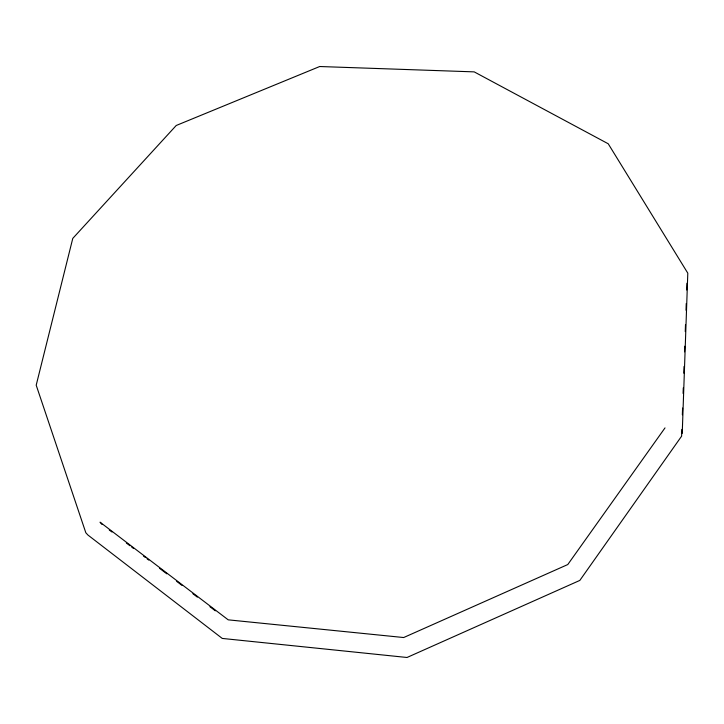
<?xml version="1.0" encoding="UTF-8"?>
<svg xmlns="http://www.w3.org/2000/svg" width="724" height="724" viewBox="0 0 724 724"><rect width="100%" height="100%" fill="white"/><g stroke="black" fill="none" stroke-linecap="round" stroke-linejoin="round"><path stroke-width="1.09" d="M681.845 429.423L681.61 436.174L579.834 580.413L407.015 657.483L222.259 638.432L87.921 535.027L85.83 532.764L36.2 385.186L72.78 238.395L176.222 125.487L319.709 66.517L474.202 71.875L608.232 143.777L687.8 273.165L682.234 433.404M682.352 414.807L682.587 408.055M683.094 393.44L683.293 387.82M683.809 373.195L684.044 366.453M684.551 351.837L684.75 346.208M685.257 331.592L685.492 324.85M686.008 310.225L686.243 303.483M686.714 289.989L686.949 283.238M665.012 427.893L567.779 564.548L403.675 637.536L228.214 619.844L100.048 522.176L102.066 524.484M109.261 529.968L111.958 532.022M126.338 542.991L129.931 545.733M131.732 547.1L133.533 548.475M143.415 556.005L145.216 557.38M147.017 558.747L148.809 560.123M159.597 568.34L166.792 573.824M176.683 581.363L182.077 585.472M192.865 593.698L197.353 597.128M209.942 606.721L215.336 610.83"/></g></svg>
